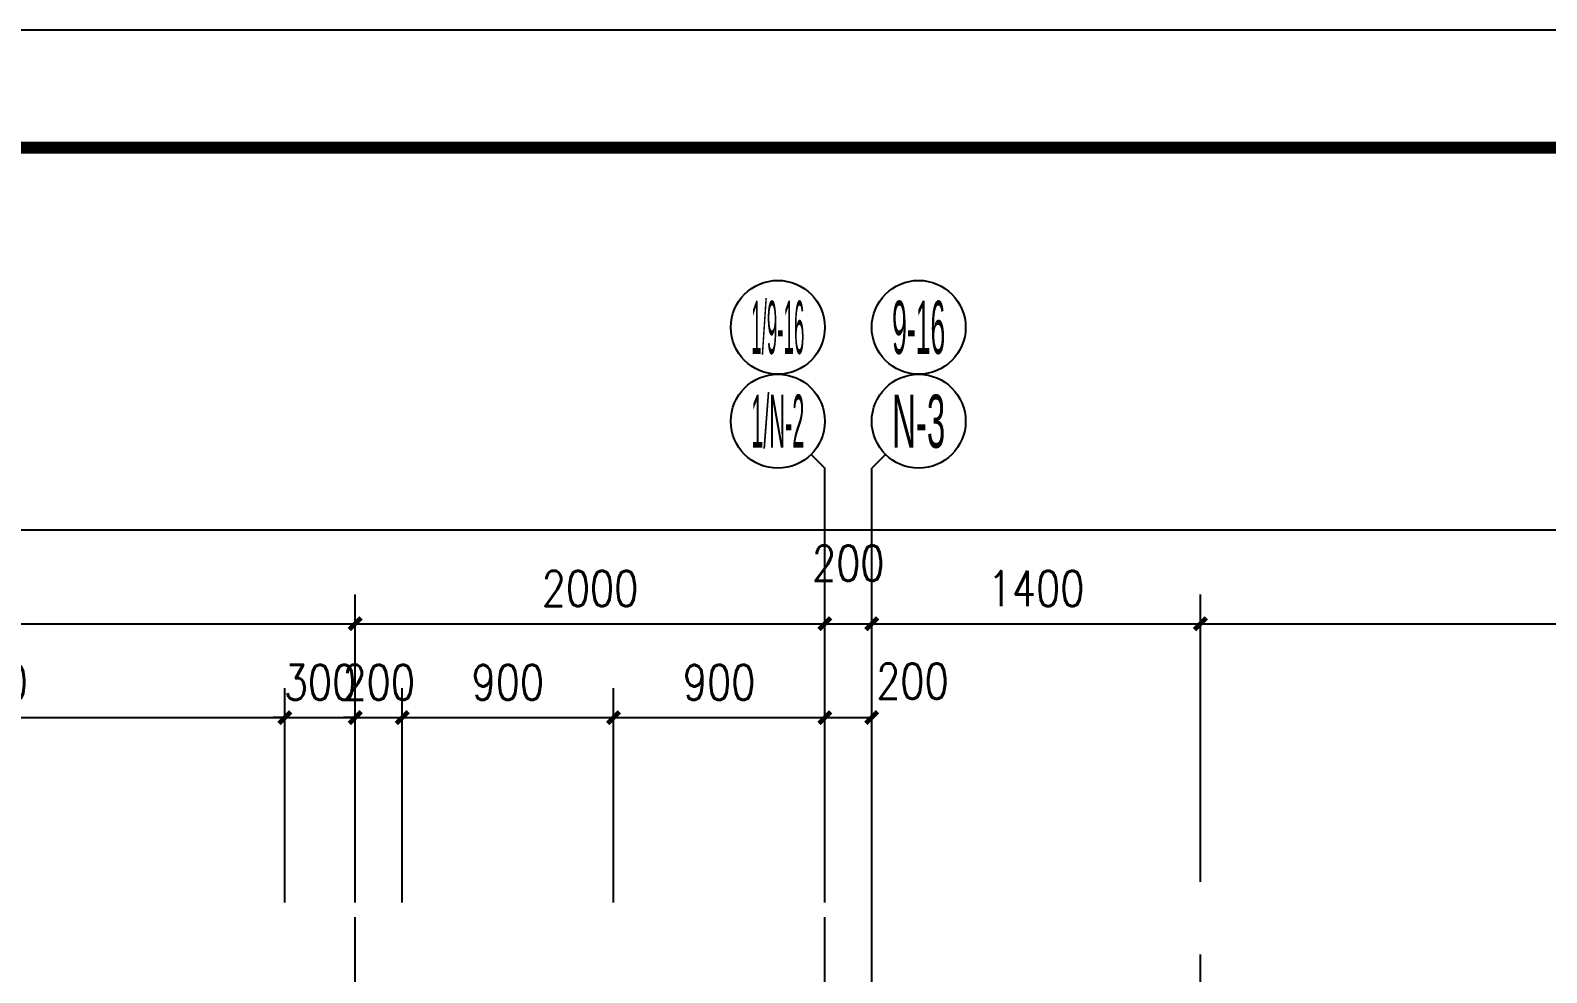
# Model space of a CAD drawing. Extents: x 718358 to 1668613, y -348838 to -159582.
# Drawn here: x 774051 to 780510, y -320431 to -316416 of the extents above; entities that cross this region are included whole.
import ezdxf
from ezdxf.enums import TextEntityAlignment as Align

# ---------------------------------------------------------------- set-up
doc = ezdxf.new("R2010")
doc.units = 0
doc.header["$LTSCALE"] = 1000
doc.linetypes.add('DOTE', pattern=[2.42, 2, -0.2, 0.02, -0.2])
for name, color, linetype in [('AXIS_TEXT', 7, 'Continuous'), ('建-图框', 4, 'Continuous'), ('建-尺寸', 73, 'Continuous'), ('建-轴标', 3, 'Continuous'), ('建-轴网', 14, 'DOTE')]:
    doc.layers.add(name, color=color, linetype=linetype)
doc.styles.add('_TCH_AXIS', font='gt宽度调整.shx', dxfattribs={"bigfont": 'gt国标汉字.shx'})
doc.styles.add('COMPLEX', font='COMPLEX')
doc.styles.add('DIM_FONT', font='SIMPLEX.shx', dxfattribs={"width": 0.8, "bigfont": 'GBCBIG.shx'})
doc.dimstyles.new('DIMN50', dxfattribs={"dimscale": 0.5, "dimtxt": 300, "dimasz": 100, "dimexe": 250, "dimexo": 300, "dimgap": 150, "dimtad": 1, "dimdec": 0, "dimzin": 0, "dimdsep": 46, "dimtxsty": 'DIM_FONT', "dimblk": 'ARCHTICK', "dimcen": 0.09, "dimdle": 1, "dimclrt": 7, "dimazin": 2, "dimtfac": 1, "dimtdec": 0, "dimtix": 1, "dimtmove": 2, "dimatfit": 3, "dimldrblk": 'ARCHTICK', "dimfxl": 1, "dimtolj": 1, "dimtzin": 0, "dimarcsym": 0})

# ---------------------------------------------------------------- blocks, each defined once
blk = doc.blocks.new('_ArchTick')
at = {"color": 0, "linetype": 'ByBlock', "const_width": 0.4}
blk.add_lwpolyline([(-0.5, -0.5), (0.5, 0.5)], dxfattribs=at)
blk = doc.blocks.new('*D192')
at = {"layer": 'Defpoints', "color": 0, "transparency": 16777216}
for p in [(808035.2, -318543.8), (769085.2, -320193.8), (808035.2, -320193.8)]:
    blk.add_point(p, dxfattribs=at)
at = {"layer": '建-轴标', "color": 0, "lineweight": -2, "transparency": 16777216}
for p, q in [((769085.2, -320043.8), (769085.2, -318418.8)), ((808035.2, -320043.8), (808035.2, -318418.8)), ((769084.7, -318543.8), (808035.7, -318543.8))]:
    blk.add_line(p, q, dxfattribs=at)
at = {"layer": '建-轴标', "color": 0, "lineweight": -2, "transparency": 16777216, "xscale": 50, "yscale": 50, "zscale": 50, "rotation": 180}
blk.add_blockref('_ArchTick', (769085.2, -318543.8), dxfattribs=at)
at = {"layer": '建-轴标', "color": 0, "lineweight": -2, "transparency": 16777216, "xscale": 50, "yscale": 50, "zscale": 50}
blk.add_blockref('_ArchTick', (808035.2, -318543.8), dxfattribs=at)
at = {"layer": '建-轴标', "color": 7, "transparency": 16777216, "insert": (788560.2, -318393.8), "char_height": 150, "attachment_point": 5, "style": 'DIM_FONT'}
blk.add_mtext('\\A1;38950', dxfattribs=at)
blk = doc.blocks.new('*D231')
at = {"layer": 'Defpoints', "color": 0, "transparency": 16777216}
for p in [(775435.2, -318943.8), (772035.2, -320193.8), (775435.2, -320193.8)]:
    blk.add_point(p, dxfattribs=at)
at = {"layer": '建-轴标', "color": 0, "lineweight": -2, "transparency": 16777216}
for p, q in [((772035.2, -320043.8), (772035.2, -318818.8)), ((775435.2, -320043.8), (775435.2, -318818.8)), ((772034.7, -318943.8), (775435.7, -318943.8))]:
    blk.add_line(p, q, dxfattribs=at)
at = {"layer": '建-轴标', "color": 0, "lineweight": -2, "transparency": 16777216, "xscale": 50, "yscale": 50, "zscale": 50, "rotation": 180}
blk.add_blockref('_ArchTick', (772035.2, -318943.8), dxfattribs=at)
at = {"layer": '建-轴标', "color": 0, "lineweight": -2, "transparency": 16777216, "xscale": 50, "yscale": 50, "zscale": 50}
blk.add_blockref('_ArchTick', (775435.2, -318943.8), dxfattribs=at)
at = {"layer": '建-轴标', "color": 7, "transparency": 16777216, "insert": (773735.2, -318793.8), "char_height": 150, "attachment_point": 5, "style": 'DIM_FONT'}
blk.add_mtext('\\A1;3400', dxfattribs=at)
blk = doc.blocks.new('*D232')
at = {"layer": 'Defpoints', "color": 0, "transparency": 16777216}
for p in [(777435.2, -318943.8), (775435.2, -320193.8), (777435.2, -320193.8)]:
    blk.add_point(p, dxfattribs=at)
at = {"layer": '建-轴标', "color": 0, "lineweight": -2, "transparency": 16777216}
for p, q in [((775435.2, -320043.8), (775435.2, -318818.8)), ((777435.2, -320043.8), (777435.2, -318818.8)), ((775434.7, -318943.8), (777435.7, -318943.8))]:
    blk.add_line(p, q, dxfattribs=at)
at = {"layer": '建-轴标', "color": 0, "lineweight": -2, "transparency": 16777216, "xscale": 50, "yscale": 50, "zscale": 50, "rotation": 180}
blk.add_blockref('_ArchTick', (775435.2, -318943.8), dxfattribs=at)
at = {"layer": '建-轴标', "color": 0, "lineweight": -2, "transparency": 16777216, "xscale": 50, "yscale": 50, "zscale": 50}
blk.add_blockref('_ArchTick', (777435.2, -318943.8), dxfattribs=at)
at = {"layer": '建-轴标', "color": 7, "transparency": 16777216, "insert": (776435.2, -318793.8), "char_height": 150, "attachment_point": 5, "style": 'DIM_FONT'}
blk.add_mtext('\\A1;2000', dxfattribs=at)
blk = doc.blocks.new('*D233')
at = {"layer": 'Defpoints', "color": 0, "transparency": 16777216}
for p in [(777635.2, -318943.8), (777435.2, -320193.8), (777635.2, -320193.8)]:
    blk.add_point(p, dxfattribs=at)
at = {"layer": '建-轴标', "color": 0, "lineweight": -2, "transparency": 16777216}
for p, q in [((777435.2, -320043.8), (777435.2, -318818.8)), ((777635.2, -320043.8), (777635.2, -318818.8)), ((777434.7, -318943.8), (777635.7, -318943.8))]:
    blk.add_line(p, q, dxfattribs=at)
at = {"layer": '建-轴标', "color": 0, "lineweight": -2, "transparency": 16777216, "xscale": 50, "yscale": 50, "zscale": 50, "rotation": 180}
blk.add_blockref('_ArchTick', (777435.2, -318943.8), dxfattribs=at)
at = {"layer": '建-轴标', "color": 0, "lineweight": -2, "transparency": 16777216, "xscale": 50, "yscale": 50, "zscale": 50}
blk.add_blockref('_ArchTick', (777635.2, -318943.8), dxfattribs=at)
at = {"layer": '建-轴标', "color": 7, "transparency": 16777216, "insert": (777535.2, -318686.3), "char_height": 150, "attachment_point": 5, "style": 'DIM_FONT'}
blk.add_mtext('\\A1;200', dxfattribs=at)
blk = doc.blocks.new('*D234')
at = {"layer": 'Defpoints', "color": 0, "transparency": 16777216}
for p in [(779035.2, -318943.8), (777635.2, -320193.8), (779035.2, -320193.8)]:
    blk.add_point(p, dxfattribs=at)
at = {"layer": '建-轴标', "color": 0, "lineweight": -2, "transparency": 16777216}
for p, q in [((777635.2, -320043.8), (777635.2, -318818.8)), ((779035.2, -320043.8), (779035.2, -318818.8)), ((777634.7, -318943.8), (779035.7, -318943.8))]:
    blk.add_line(p, q, dxfattribs=at)
at = {"layer": '建-轴标', "color": 0, "lineweight": -2, "transparency": 16777216, "xscale": 50, "yscale": 50, "zscale": 50, "rotation": 180}
blk.add_blockref('_ArchTick', (777635.2, -318943.8), dxfattribs=at)
at = {"layer": '建-轴标', "color": 0, "lineweight": -2, "transparency": 16777216, "xscale": 50, "yscale": 50, "zscale": 50}
blk.add_blockref('_ArchTick', (779035.2, -318943.8), dxfattribs=at)
at = {"layer": '建-轴标', "color": 7, "transparency": 16777216, "insert": (778335.2, -318793.8), "char_height": 150, "attachment_point": 5, "style": 'DIM_FONT'}
blk.add_mtext('\\A1;1400', dxfattribs=at)
blk = doc.blocks.new('*D235')
at = {"layer": 'Defpoints', "color": 0, "transparency": 16777216}
for p in [(782735.2, -318943.8), (779035.2, -320193.8), (782735.2, -320193.8)]:
    blk.add_point(p, dxfattribs=at)
at = {"layer": '建-轴标', "color": 0, "lineweight": -2, "transparency": 16777216}
for p, q in [((779035.2, -320043.8), (779035.2, -318818.8)), ((782735.2, -320043.8), (782735.2, -318818.8)), ((779034.7, -318943.8), (782735.7, -318943.8))]:
    blk.add_line(p, q, dxfattribs=at)
at = {"layer": '建-轴标', "color": 0, "lineweight": -2, "transparency": 16777216, "xscale": 50, "yscale": 50, "zscale": 50, "rotation": 180}
blk.add_blockref('_ArchTick', (779035.2, -318943.8), dxfattribs=at)
at = {"layer": '建-轴标', "color": 0, "lineweight": -2, "transparency": 16777216, "xscale": 50, "yscale": 50, "zscale": 50}
blk.add_blockref('_ArchTick', (782735.2, -318943.8), dxfattribs=at)
at = {"layer": '建-轴标', "color": 7, "transparency": 16777216, "insert": (780885.2, -318793.8), "char_height": 150, "attachment_point": 5, "style": 'DIM_FONT'}
blk.add_mtext('\\A1;3700', dxfattribs=at)
blk = doc.blocks.new('_AXISO')
blk.add_circle((0, 0), 0.5)
at = {"layer": 'AXIS_TEXT', "style": 'COMPLEX', "width": 1.041667}
blk.add_attdef('A', text='', height=0.56, dxfattribs=at).set_placement((-0.25, -0.28), (0.25, -0.28), align=Align.FIT)
blk = doc.blocks.new('*D252')
at = {"layer": 'Defpoints', "color": 0, "transparency": 16777216}
for p in [(775135.2, -319343.8), (772535.2, -320281.2), (775135.2, -320281.2)]:
    blk.add_point(p, dxfattribs=at)
at = {"layer": '建-尺寸', "color": 0, "lineweight": -2, "transparency": 16777216}
for p, q in [((772535.2, -320131.2), (772535.2, -319218.8)), ((775135.2, -320131.2), (775135.2, -319218.8)), ((772534.7, -319343.8), (775135.7, -319343.8))]:
    blk.add_line(p, q, dxfattribs=at)
at = {"layer": '建-尺寸', "color": 0, "lineweight": -2, "transparency": 16777216, "xscale": 50, "yscale": 50, "zscale": 50, "rotation": 180}
blk.add_blockref('_ArchTick', (772535.2, -319343.8), dxfattribs=at)
at = {"layer": '建-尺寸', "color": 0, "lineweight": -2, "transparency": 16777216, "xscale": 50, "yscale": 50, "zscale": 50}
blk.add_blockref('_ArchTick', (775135.2, -319343.8), dxfattribs=at)
at = {"layer": '建-尺寸', "color": 7, "transparency": 16777216, "insert": (773835.2, -319193.8), "char_height": 150, "attachment_point": 5, "style": 'DIM_FONT'}
blk.add_mtext('\\A1;2600', dxfattribs=at)
blk = doc.blocks.new('*D253')
at = {"layer": 'Defpoints', "color": 0, "transparency": 16777216}
for p in [(775435.2, -319343.8), (775135.2, -320281.2), (775435.2, -320281.2)]:
    blk.add_point(p, dxfattribs=at)
at = {"layer": '建-尺寸', "color": 0, "lineweight": -2, "transparency": 16777216}
for p, q in [((775135.2, -320131.2), (775135.2, -319218.8)), ((775435.2, -320131.2), (775435.2, -319218.8)), ((775135.2, -319343.8), (775085.2, -319343.8)), ((775135.2, -319343.8), (775435.2, -319343.8)), ((775435.2, -319343.8), (775485.2, -319343.8))]:
    blk.add_line(p, q, dxfattribs=at)
at = {"layer": '建-尺寸', "color": 0, "lineweight": -2, "transparency": 16777216, "xscale": 50, "yscale": 50, "zscale": 50}
blk.add_blockref('_ArchTick', (775135.2, -319343.8), dxfattribs=at)
at = {"layer": '建-尺寸', "color": 0, "lineweight": -2, "transparency": 16777216, "xscale": 50, "yscale": 50, "zscale": 50, "rotation": 180}
blk.add_blockref('_ArchTick', (775435.2, -319343.8), dxfattribs=at)
at = {"layer": '建-尺寸', "color": 7, "transparency": 16777216, "insert": (775285.2, -319193.8), "char_height": 150, "attachment_point": 5, "style": 'DIM_FONT'}
blk.add_mtext('\\A1;300', dxfattribs=at)
blk = doc.blocks.new('*D254')
at = {"layer": 'Defpoints', "color": 0, "transparency": 16777216}
for p in [(775635.2, -319343.8), (775435.2, -320281.2), (775635.2, -320281.2)]:
    blk.add_point(p, dxfattribs=at)
at = {"layer": '建-尺寸', "color": 0, "lineweight": -2, "transparency": 16777216}
for p, q in [((775435.2, -320131.2), (775435.2, -319218.8)), ((775635.2, -320131.2), (775635.2, -319218.8)), ((775435.2, -319343.8), (775385.2, -319343.8)), ((775435.2, -319343.8), (775635.2, -319343.8)), ((775635.2, -319343.8), (775685.2, -319343.8))]:
    blk.add_line(p, q, dxfattribs=at)
at = {"layer": '建-尺寸', "color": 0, "lineweight": -2, "transparency": 16777216, "xscale": 50, "yscale": 50, "zscale": 50}
blk.add_blockref('_ArchTick', (775435.2, -319343.8), dxfattribs=at)
at = {"layer": '建-尺寸', "color": 0, "lineweight": -2, "transparency": 16777216, "xscale": 50, "yscale": 50, "zscale": 50, "rotation": 180}
blk.add_blockref('_ArchTick', (775635.2, -319343.8), dxfattribs=at)
at = {"layer": '建-尺寸', "color": 7, "transparency": 16777216, "insert": (775535.2, -319193.8), "char_height": 150, "attachment_point": 5, "style": 'DIM_FONT'}
blk.add_mtext('\\A1;200', dxfattribs=at)
blk = doc.blocks.new('*D255')
at = {"layer": 'Defpoints', "color": 0, "transparency": 16777216}
for p in [(776535.2, -319343.8), (775635.2, -320281.2), (776535.2, -320281.2)]:
    blk.add_point(p, dxfattribs=at)
at = {"layer": '建-尺寸', "color": 0, "lineweight": -2, "transparency": 16777216}
for p, q in [((775635.2, -320131.2), (775635.2, -319218.8)), ((776535.2, -320131.2), (776535.2, -319218.8)), ((775634.7, -319343.8), (776535.7, -319343.8))]:
    blk.add_line(p, q, dxfattribs=at)
at = {"layer": '建-尺寸', "color": 0, "lineweight": -2, "transparency": 16777216, "xscale": 50, "yscale": 50, "zscale": 50, "rotation": 180}
blk.add_blockref('_ArchTick', (775635.2, -319343.8), dxfattribs=at)
at = {"layer": '建-尺寸', "color": 0, "lineweight": -2, "transparency": 16777216, "xscale": 50, "yscale": 50, "zscale": 50}
blk.add_blockref('_ArchTick', (776535.2, -319343.8), dxfattribs=at)
at = {"layer": '建-尺寸', "color": 7, "transparency": 16777216, "insert": (776085.2, -319193.8), "char_height": 150, "attachment_point": 5, "style": 'DIM_FONT'}
blk.add_mtext('\\A1;900', dxfattribs=at)
blk = doc.blocks.new('*D256')
at = {"layer": 'Defpoints', "color": 0, "transparency": 16777216}
for p in [(777435.2, -319343.8), (776535.2, -320281.2), (777435.2, -320281.2)]:
    blk.add_point(p, dxfattribs=at)
at = {"layer": '建-尺寸', "color": 0, "lineweight": -2, "transparency": 16777216}
for p, q in [((776535.2, -320131.2), (776535.2, -319218.8)), ((777435.2, -320131.2), (777435.2, -319218.8)), ((776534.7, -319343.8), (777435.7, -319343.8))]:
    blk.add_line(p, q, dxfattribs=at)
at = {"layer": '建-尺寸', "color": 0, "lineweight": -2, "transparency": 16777216, "xscale": 50, "yscale": 50, "zscale": 50, "rotation": 180}
blk.add_blockref('_ArchTick', (776535.2, -319343.8), dxfattribs=at)
at = {"layer": '建-尺寸', "color": 0, "lineweight": -2, "transparency": 16777216, "xscale": 50, "yscale": 50, "zscale": 50}
blk.add_blockref('_ArchTick', (777435.2, -319343.8), dxfattribs=at)
at = {"layer": '建-尺寸', "color": 7, "transparency": 16777216, "insert": (776985.2, -319193.8), "char_height": 150, "attachment_point": 5, "style": 'DIM_FONT'}
blk.add_mtext('\\A1;900', dxfattribs=at)
blk = doc.blocks.new('*D257')
at = {"layer": 'Defpoints', "color": 0, "transparency": 16777216}
for p in [(777635.2, -319343.8), (777435.2, -320281.2), (777635.2, -320281.2)]:
    blk.add_point(p, dxfattribs=at)
at = {"layer": '建-尺寸', "color": 0, "lineweight": -2, "transparency": 16777216}
for p, q in [((777435.2, -320131.2), (777435.2, -319218.8)), ((777635.2, -320131.2), (777635.2, -319218.8)), ((777434.7, -319343.8), (777635.7, -319343.8))]:
    blk.add_line(p, q, dxfattribs=at)
at = {"layer": '建-尺寸', "color": 0, "lineweight": -2, "transparency": 16777216, "xscale": 50, "yscale": 50, "zscale": 50, "rotation": 180}
blk.add_blockref('_ArchTick', (777435.2, -319343.8), dxfattribs=at)
at = {"layer": '建-尺寸', "color": 0, "lineweight": -2, "transparency": 16777216, "xscale": 50, "yscale": 50, "zscale": 50}
blk.add_blockref('_ArchTick', (777635.2, -319343.8), dxfattribs=at)
at = {"layer": '建-尺寸', "color": 7, "transparency": 16777216, "insert": (777808.6, -319188.8), "char_height": 150, "attachment_point": 5, "style": 'DIM_FONT'}
blk.add_mtext('\\A1;200', dxfattribs=at)

msp = doc.modelspace()

# ---------------------------------------------------------------- linework, layer by layer
at = {"layer": '建-图框'}
msp.add_lwpolyline([(763686.8, -346115.8), (816236.8, -346115.8), (816236.8, -316415.8), (763686.8, -316415.8)], close=True, dxfattribs=at)
at = {"layer": '建-图框', "const_width": 50}
msp.add_lwpolyline([(764936.8, -345615.8), (815736.8, -345615.8), (815736.8, -316915.8), (764936.8, -316915.8)], close=True, dxfattribs=at)
at = {"layer": '建-轴标'}
for p in [(777693.8, -318222.6), (777635.2, -320281.2)]:
    msp.add_line(p, (777635.2, -318281.2), dxfattribs=at)
msp.add_lwpolyline([(777435.2, -318868.8), (777435.2, -318281.2), (777376.6, -318222.6)], dxfattribs=at)
for centre in [(777235.2, -317681.2), (777835.2, -317681.2), (777235.2, -318081.2)]:
    msp.add_circle(centre, 200, dxfattribs=at)
at = {"layer": '建-轴网'}
for p, q in [((775435.2, -325502), (775435.2, -320193.8)), ((777435.2, -328366), (777435.2, -320193.8)), ((777635.2, -339993.8), (777635.2, -320193.8)), ((779035.2, -327193.8), (779035.2, -320193.8))]:
    msp.add_line(p, q, dxfattribs=at)

# ---------------------------------------------------------------- block references
at = {"layer": '建-轴标'}
ref = msp.add_blockref('_AXISO', (777835.2, -318081.2), dxfattribs=dict(at, xscale=400, yscale=400, zscale=400))
ref.add_attrib('A', 'N-3', dxfattribs={"height": 226.27, "style": '_TCH_AXIS', "width": 0.333333}).set_placement((777722, -318194.4), (777948.3, -318194.4), align=Align.FIT)

# ---------------------------------------------------------------- texts
at = {"layer": '建-轴标', "style": '_TCH_AXIS'}
for s, width, p, p2 in [('1/9-16', 0.185841, (777122, -317794.4), (777348.3, -317794.4)), ('9-16', 0.28, (777722, -317794.4), (777948.3, -317794.4)), ('1/N-2', 0.21, (777122, -318194.4), (777348.3, -318194.4))]:
    msp.add_text(s, height=226.27, dxfattribs=dict(at, width=width)).set_placement(p, p2, align=Align.FIT)

# ---------------------------------------------------------------- dimensions: what is measured, and where the dimension line sits
at = {"layer": '建-尺寸'}
for p1, p2, picture, middle in [((772535.2, -320281.2), (775135.2, -320281.2), '*D252', (773835.2, -319193.8)), ((775135.2, -320281.2), (775435.2, -320281.2), '*D253', (775285.2, -319193.8)), ((775435.2, -320281.2), (775635.2, -320281.2), '*D254', (775535.2, -319193.8)), ((775635.2, -320281.2), (776535.2, -320281.2), '*D255', (776085.2, -319193.8)), ((776535.2, -320281.2), (777435.2, -320281.2), '*D256', (776985.2, -319193.8))]:
    dim = msp.add_aligned_dim(p1=p1, p2=p2, distance=937.4, dimstyle='DIMN50', dxfattribs=at)
    dim.commit()
    dim.dimension.update_dxf_attribs({"geometry": picture, "text_midpoint": middle})
dim = msp.add_linear_dim(base=(777635.2, -319343.8), p1=(777435.2, -320281.2), p2=(777635.2, -320281.2), angle=0, dimstyle='DIMN50', dxfattribs=at)
dim.commit()
dim.dimension.update_dxf_attribs({"geometry": '*D257', "text_midpoint": (777808.6, -319188.8), "dimtype": 161})
at = {"layer": '建-轴标'}
for p1, p2, distance, picture, middle in [((769085.2, -320193.8), (808035.2, -320193.8), 1650, '*D192', (788560.2, -318393.8)), ((772035.2, -320193.8), (775435.2, -320193.8), 1250, '*D231', (773735.2, -318793.8)), ((775435.2, -320193.8), (777435.2, -320193.8), 1250, '*D232', (776435.2, -318793.8)), ((777635.2, -320193.8), (779035.2, -320193.8), 1250, '*D234', (778335.2, -318793.8)), ((779035.2, -320193.8), (782735.2, -320193.8), 1250, '*D235', (780885.2, -318793.8))]:
    dim = msp.add_aligned_dim(p1=p1, p2=p2, distance=distance, dimstyle='DIMN50', dxfattribs=at)
    dim.commit()
    dim.dimension.update_dxf_attribs({"geometry": picture, "text_midpoint": middle})
dim = msp.add_linear_dim(base=(777635.2, -318943.8), p1=(777435.2, -320193.8), p2=(777635.2, -320193.8), angle=0, dimstyle='DIMN50', dxfattribs=at)
dim.commit()
dim.dimension.update_dxf_attribs({"geometry": '*D233', "text_midpoint": (777535.2, -318686.3), "dimtype": 161})

doc.saveas('drawing.dxf')
